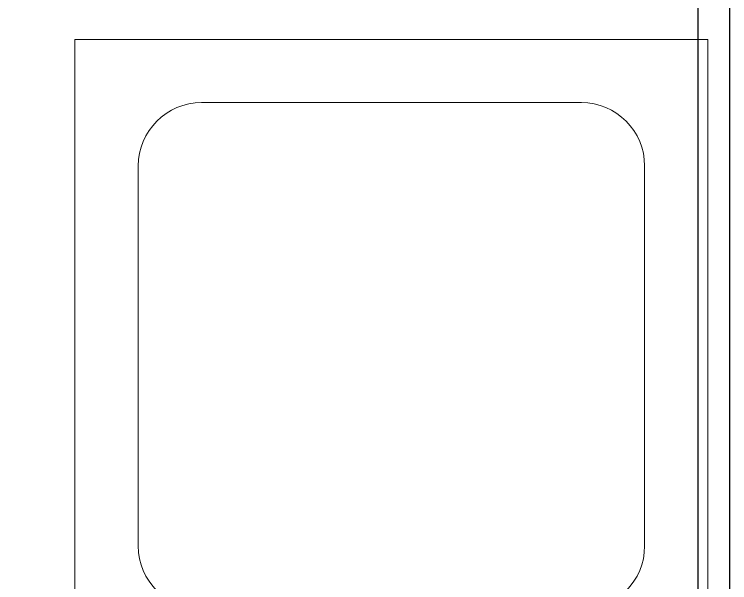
# Model space of a CAD drawing. Header units: inches. Extents: x 0 to 46333, y 12439 to 30520.
# Drawn here: x 14921 to 15486, y 17553 to 18001 of the extents above; entities that cross this region are included whole.
import ezdxf

# ---------------------------------------------------------------- set-up
doc = ezdxf.new("R2010")
doc.units = ezdxf.units.IN
doc.header["$MEASUREMENT"] = 0
doc.layers.add('DLX_FL1_CONT', color=7, linetype='Continuous', true_color=0x969696)
doc.layers.add('Socket', color=170, linetype='Continuous')
doc.layers.add('v.p', color=7, linetype='Continuous')
doc.layers.add('WC', color=2, linetype='Continuous', lineweight=0)

# ---------------------------------------------------------------- blocks, each defined once
blk = doc.blocks.new('first floor civil')
at = {"layer": 'WC', "color": 9}
for p, q in [((598184.03, 123876.69), (597684.03, 123876.69)), ((597684.03, 122876.69), (597684.03, 123876.69)), ((598184.03, 122876.69), (598184.03, 123876.69)), ((598084.03, 123826.69), (597784.03, 123826.69)), ((597734.03, 123476.69), (597734.03, 123776.69)), ((598134.03, 123476.69), (598134.03, 123776.69))]:
    blk.add_line(p, q, dxfattribs=at)
for centre, start, end in [((597784.03, 123776.69), 90, 180), ((598084.03, 123776.69), 0, 90), ((597784.03, 123476.69), 180, 270), ((598084.03, 123476.69), 270, 0)]:
    blk.add_arc(centre, 50, start, end, dxfattribs=at)

msp = doc.modelspace()

# ---------------------------------------------------------------- linework, layer by layer
at = {"layer": 'DLX_FL1_CONT'}
msp.add_polyline3d([(15486.07, 15636.59, 0), (15486.07, 19366.61, 0)], dxfattribs=at)
at = {"layer": 'Socket'}
msp.add_lwpolyline([(12159.85, 17239.25), (12159.85, 15967.96), (12159.85, 15821.25), (12661.83, 15821.25), (14213.79, 15839.63), (15461.08, 15839.63), (15461.08, 19227.46), (14964.58, 19227.46)], dxfattribs=at)

# ---------------------------------------------------------------- block references
at = {"layer": 'v.p', "color": 1, "linetype": 'Continuous'}
msp.add_blockref('first floor civil', (-582715.15, -105895.12), dxfattribs=at)

doc.saveas('drawing.dxf')
